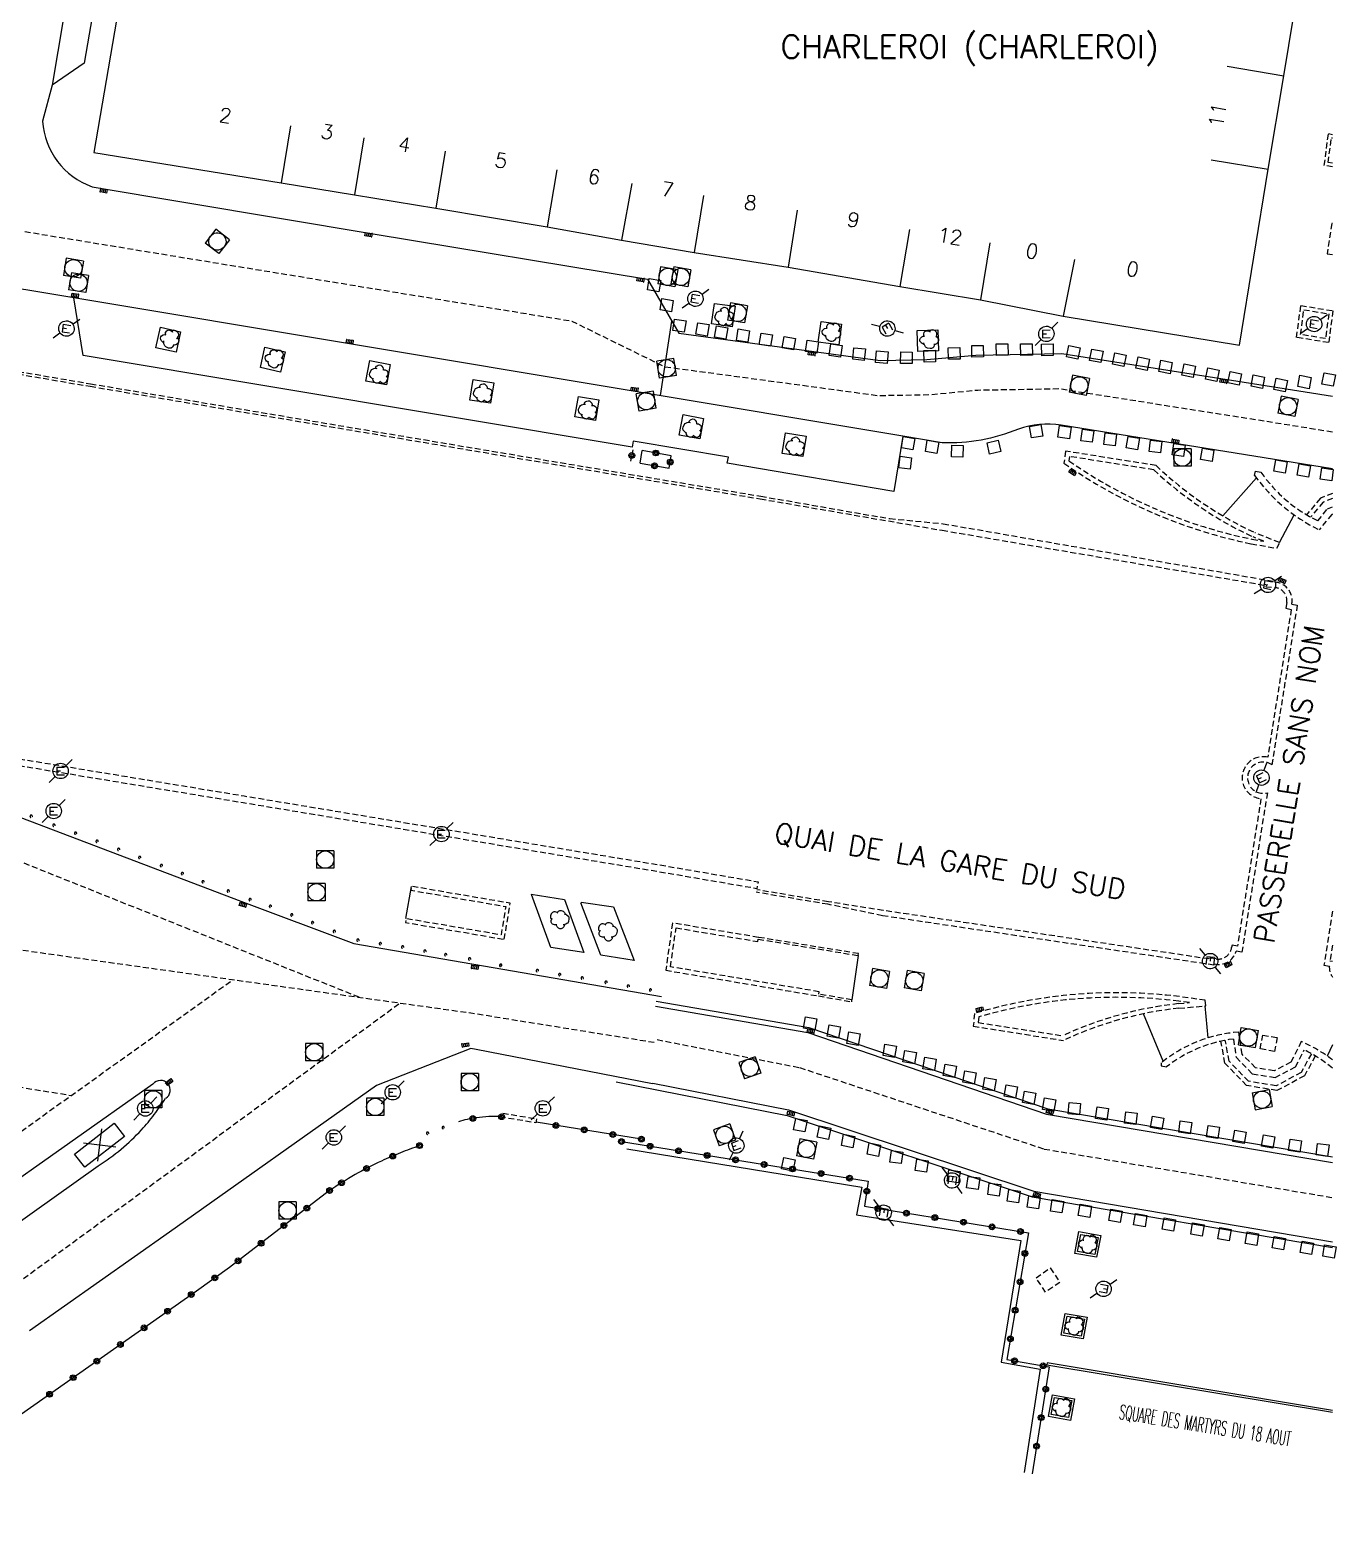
# Model space of a CAD drawing. Header units: millimetres. Extents: x 154000 to 155001, y 121000 to 122000.
# Drawn here: x 154887.2 to 155000.3, y 121608.9 to 121738.8 of the extents above; entities that cross this region are included whole.
import ezdxf
from ezdxf.enums import TextEntityAlignment as Align

# ---------------------------------------------------------------- set-up
doc = ezdxf.new("R2010")
doc.units = ezdxf.units.MM
doc.linetypes.add('DASHED', pattern=[0.75, 0.5, -0.25])
doc.layers.get('0').update_dxf_attribs({"linetype": 'CONTINUOUS'})
for name, color, linetype in [('W0001', 6, 'DASHED'), ('W0008', 7, 'CONTINUOUS'), ('W0017', 7, 'CONTINUOUS'), ('W0100', 7, 'CONTINUOUS'), ('W0112', 1, 'DASHED'), ('W0300', 7, 'CONTINUOUS'), ('W0322', 7, 'CONTINUOUS'), ('W0334', 7, 'CONTINUOUS'), ('W0400', 7, 'CONTINUOUS'), ('W0420', 7, 'CONTINUOUS'), ('W0471', 7, 'CONTINUOUS'), ('W0980', 7, 'CONTINUOUS'), ('W0984', 7, 'CONTINUOUS'), ('W0989', 7, 'CONTINUOUS'), ('W0991', 7, 'CONTINUOUS'), ('W1102', 7, 'CONTINUOUS')]:
    doc.layers.add(name, color=color, linetype=linetype)
doc.styles.get("Standard").update_dxf_attribs({"font": 'romans.shx', "width": 0.85})

# ---------------------------------------------------------------- blocks, each defined once
blk = doc.blocks.new('T400')
for p, q in [((-0.15, 0.3), (0.15, 0.3)), ((-0.15, -0.25), (-0.15, 0.3)), ((-0.15, 0.15), (0.15, 0.15)), ((-0.15, 0), (0.15, 0)), ((0.15, 0.3), (0.15, -0.25)), ((-0.15, -0.15), (0.15, -0.15)), ((-0.15, -0.25), (-0.15, -0.3)), ((-0.15, -0.3), (0.15, -0.3)), ((0.15, -0.3), (0.15, -0.25))]:
    blk.add_line(p, q)
blk = doc.blocks.new('T420')
for p, q in [((0.75, 0.75), (-0.75, 0.75)), ((-0.75, 0.75), (-0.75, -0.75)), ((0.75, 0.75), (0.75, -0.75)), ((0.75, -0.75), (-0.75, -0.75))]:
    blk.add_line(p, q)
blk.add_ellipse((0, 0), major_axis=(-0.53, 0.53), ratio=1, start_param=3.926991, end_param=10.210176)
blk = doc.blocks.new('T471')
for p, q in [((-0.333334, 0.333334), (-0.333334, -0.333334)), ((-0.333334, 0.333334), (0.333334, 0.333334)), ((-0.333334, 0), (0, 0)), ((0.500001, 0.500001), (1.000002, 1.000002)), ((-0.500001, -0.500001), (-1.000002, -1.000002)), ((-0.333334, -0.333334), (0.333334, -0.333334))]:
    blk.add_line(p, q)
blk.add_ellipse((0, 0), major_axis=(0.471405, 0.471405), ratio=1, start_param=5.4977871438, end_param=11.780972451)
blk = doc.blocks.new('t112o')
at = {"color": 0, "linetype": 'Continuous'}
for p, q in [((-0.5, 0.5), (0.5, 0.5)), ((-0.5, -0.5), (-0.5, 0.5)), ((0.5, 0.5), (0.5, -0.5)), ((0.5, -0.5), (-0.5, -0.5))]:
    blk.add_line(p, q, dxfattribs=at)
blk = doc.blocks.new('t322o')
at = {"color": 0, "linetype": 'Continuous'}
for radius in [0.25, 0.15]:
    blk.add_circle((0, 0), radius, dxfattribs=at)
blk = doc.blocks.new('T300')
for p, q in [((-0.8, 0.51), (-0.86, 0.34)), ((-0.86, 0.34), (-0.86, 0.17)), ((-0.86, 0.17), (-0.74, 0.06)), ((-0.69, 0.63), (-0.8, 0.51)), ((-0.8, -0.06), (-0.74, 0.06)), ((-0.74, 0.06), (-0.69, 0.11)), ((-0.57, 0.69), (-0.69, 0.63)), ((-0.46, 0.69), (-0.57, 0.69)), ((-0.29, 0.63), (-0.46, 0.69)), ((-0.29, 0.63), (-0.17, 0.74)), ((-0.23, 0.57), (-0.29, 0.63)), ((-0.17, 0.74), (-0.06, 0.8)), ((-0.06, 0.8), (0.06, 0.8)), ((0.06, 0.8), (0.23, 0.74)), ((0.23, 0.74), (0.34, 0.63)), ((0.34, 0.63), (0.4, 0.51)), ((0.46, 0.46), (0.34, 0.46)), ((0.4, 0.51), (0.4, 0.46)), ((0.57, 0.4), (0.46, 0.46)), ((0.57, 0.4), (0.69, 0.29)), ((0.69, 0.29), (0.74, 0.17)), ((0.74, 0.06), (0.69, -0.17)), ((0.74, 0.17), (0.74, 0.06)), ((-0.8, -0.17), (-0.8, -0.06)), ((-0.8, -0.23), (-0.8, -0.17)), ((-0.74, -0.34), (-0.8, -0.23)), ((-0.69, -0.4), (-0.74, -0.34)), ((-0.51, -0.46), (-0.69, -0.4)), ((-0.4, -0.46), (-0.51, -0.46)), ((-0.4, -0.46), (-0.34, -0.46)), ((-0.34, -0.46), (-0.34, -0.4)), ((-0.34, -0.51), (-0.34, -0.46)), ((-0.29, -0.63), (-0.34, -0.51)), ((-0.17, -0.74), (-0.29, -0.63)), ((-0.06, -0.8), (-0.17, -0.74)), ((0.06, -0.8), (-0.06, -0.8)), ((0.17, -0.74), (0.06, -0.8)), ((0.23, -0.69), (0.17, -0.74)), ((0.29, -0.46), (0.23, -0.46)), ((0.29, -0.63), (0.23, -0.69)), ((0.46, -0.4), (0.29, -0.46)), ((0.34, -0.51), (0.29, -0.63)), ((0.34, -0.51), (0.34, -0.46)), ((0.57, -0.34), (0.46, -0.4)), ((0.63, -0.29), (0.57, -0.34)), ((0.69, -0.17), (0.63, -0.29))]:
    blk.add_line(p, q)
blk = doc.blocks.new('t991o')
at = {"color": 0, "linetype": 'Continuous'}
for p, q in [((-1, 1), (1, -1)), ((-1, -1), (1, 1))]:
    blk.add_line(p, q, dxfattribs=at)

msp = doc.modelspace()

# ---------------------------------------------------------------- linework, layer by layer
at = {"layer": 'W0001', "flags": 128}
msp.add_lwpolyline([(155000, 121704.03), (154991.33, 121705.41), (154976.35, 121707.76), (154969.29, 121707.64), (154965.06, 121707.24), (154960.64, 121707.17), (154942.19, 121709.66), (154934.18, 121713.6), (154867.21, 121724.56), (154787.56, 121740.16, 0.116309), (154778.83, 121739.76)], format="xyb", dxfattribs=at)
for points in [[(154915.73, 121655.11), (154878.04, 121670.18), (154852.11, 121676.78), (154771.25, 121693.26)], [(154769.04, 121679.09), (154780.86, 121676.65), (154817.74, 121670.53), (154877.08, 121660.52), (154925.4, 121653.76), (154941.5, 121651.18)], [(154777.47, 121677.35), (154806, 121637.51), (154812.93, 121631.07), (154821.14, 121624.63), (154831.61, 121620.29), (154845.46, 121617.55), (154860.77, 121618.03), (154874.3, 121622.7), (154886.86, 121630.91), (154919.26, 121654.62)], [(154793.36, 121674.57), (154816.79, 121641.86), (154828.55, 121633.97), (154840.15, 121629.78), (154849.65, 121628.33), (154864.47, 121630.43), (154876.71, 121636.54), (154904.81, 121656.64)], [(154803.23, 121660.8), (154890.8, 121646.62)]]:
    msp.add_lwpolyline(points, dxfattribs=at)
at = {"layer": 'W0001'}
msp.add_lwpolyline([(154941.52, 121651.45), (154953.86, 121649.03), (154975.04, 121641.98), (155000, 121637.78)], dxfattribs=at)
at = {"layer": 'W0008'}
for points in [[(154996.92, 121760.45), (154953.8, 121767.57), (154907.32, 121775.31), (154899.93, 121776.59, 0.419021), (154895.88, 121773.95), (154894.59, 121766.49), (154896.67, 121763.57), (154891.91, 121735.95), (154889.14, 121734.06), (154888.32, 121730.93, 0.301651), (154892.6, 121725.27), (154916.95, 121721.2), (154940.7, 121717.26), (154943.41, 121712.59), (154960.83, 121710.24), (154964.89, 121710.31), (154969.12, 121710.7), (154976.56, 121710.84), (154991.81, 121708.44), (155000, 121707.14)], [(155000, 121700.86), (154976.5, 121704.64, 0.111983), (154972.8, 121704.29, -0.111019), (154966.21, 121703.11), (154966.21, 121703.11), (154962.81, 121703.69), (154962.02, 121698.89), (154953.18, 121700.38), (154947.6, 121701.33), (154947.7, 121701.85), (154939.45, 121703.24), (154939.35, 121702.72), (154891.82, 121710.67), (154891.03, 121715.64), (154882.49, 121717.05)]]:
    msp.add_lwpolyline(points, format="xyb", dxfattribs=at)
at = {"layer": 'W0008', "flags": 128}
for points in [[(154771.43, 121695.13), (154780.22, 121693.38), (154810.26, 121687.29), (154823.79, 121684.59, 0.001259), (154831.6, 121683.01, 0.001259), (154839.42, 121681.46, 0.00195), (154851.54, 121679.14, 0.00195), (154863.69, 121676.92), (154863.63, 121676.73), (154873.24, 121674.6), (154880.76, 121672.82), (154905.49, 121663.42), (154915.26, 121659.78), (154941.9, 121655.19)], [(154941.13, 121647.62), (154925.87, 121650.58), (154925.38, 121650.68), (154917.23, 121647.47), (154899.29, 121634.77), (154887.18, 121626.23, -0.032354)], [(154898.98, 121646.37, 0.216031), (154899.36, 121646.95, 0.216031), (154899.17, 121647.62, 0.225282), (154898.51, 121647.92, 0.225282), (154897.86, 121647.59), (154883.46, 121637.43, -0.042957)], [(154883.56, 121633.74), (154893.13, 121640.53, 0.033487), (154895.11, 121641.96, 0.033487), (154896.88, 121643.64, 0.023446), (154897.98, 121644.96, 0.023446), (154898.95, 121646.37)]]:
    msp.add_lwpolyline(points, format="xyb", dxfattribs=at)
at = {"layer": 'W0008'}
for points in [[(154941.37, 121654.33), (154954.56, 121652.05), (154975.24, 121644.99), (155000, 121640.81)], [(154941.14, 121647.69), (154952.9, 121645.38), (154974.13, 121638.32), (155000, 121633.96)]]:
    msp.add_lwpolyline(points, dxfattribs=at)
at = {"layer": 'W0017', "flags": 128}
for points in [[(154919.76, 121661.92), (154920.27, 121664.71)], [(154930.63, 121664.03), (154933.49, 121663.58), (154935.19, 121658.98), (154932.33, 121659.43), (154930.65, 121664.01)], [(154934.95, 121663.34), (154937.75, 121662.93), (154939.55, 121658.3), (154936.64, 121658.76), (154934.91, 121663.3)]]:
    msp.add_lwpolyline(points, dxfattribs=at)
at = {"layer": 'W0100'}
for points in [[(154898.12, 121759.6), (154892.74, 121728.22), (154908.98, 121725.6), (154915.33, 121724.57), (154922.35, 121723.41), (154932, 121721.79), (154938.45, 121720.63), (154944.73, 121719.58), (154952.87, 121718.3), (154962.53, 121716.63), (154969.51, 121715.48), (154976.69, 121714.06), (154991.96, 121711.55)], [(154991.95, 121711.54), (154994.43, 121726.79), (154995.8, 121734.87), (154997.13, 121742.93)]]:
    msp.add_lwpolyline(points, dxfattribs=at)
at = {"layer": 'W0100', "flags": 128}
msp.add_lwpolyline([(154891.97, 121640.4), (154891.08, 121641.54), (154894.51, 121644.21), (154895.4, 121643.06)], close=True, dxfattribs=at)
at = {"layer": 'W0112', "flags": 128}
for points in [[(154780.92, 121695.75), (154787.44, 121694.43), (154788.51, 121694.21), (154792.28, 121693.61), (154793.36, 121693.41), (154796.13, 121692.87), (154827.32, 121686.51), (154848.56, 121682.33), (154858.82, 121680.44), (154878.41, 121677.06), (154889.69, 121675.19), (154905.77, 121672.54), (154941.62, 121666.59), (154950.26, 121665.11), (154950.15, 121664.51), (154941.52, 121665.99), (154905.67, 121671.94), (154889.59, 121674.59), (154878.31, 121676.47), (154858.72, 121679.85), (154848.45, 121681.74), (154827.2, 121685.92), (154796.01, 121692.28), (154793.25, 121692.82), (154792.18, 121693.01), (154788.4, 121693.61), (154787.32, 121693.84), (154780.8, 121695.16), (154772.94, 121696.76), (154772.26, 121696.94, -0.092821), (154770.52, 121697.75, -0.090678), (154769.15, 121699.17, -0.099001), (154768.35, 121701.13, -0.099808), (154768.36, 121703.24), (154773.31, 121726.94, -0.086339), (154774.06, 121728.94, -0.140729), (154775.08, 121729.9, -0.067982), (154777.47, 121730.73, -0.07744), (154779.42, 121730.82, -0.07744)], [(154928.06, 121657.82, 1.080709), (154927.88, 121657.9, 0.977486), (154928.07, 121657.83)]]:
    msp.add_lwpolyline(points, format="xyb", dxfattribs=at)
at = {"layer": 'W0112'}
for points in [[(154779.62, 121729.84), (154869.12, 121712.02), (154883.2, 121709.57), (154892.43, 121707.99), (154950.46, 121698.25), (154966.21, 121695.53), (154994.26, 121690.76), (154994.22, 121690.64), (154995.02, 121690.57, -0.428605), (154996.04, 121689.28), (154995.97, 121688.78), (154996.43, 121688.68), (154994.39, 121675.89, 1.057441), (154993.81, 121672.3), (154991.77, 121659.55), (154991.31, 121659.63), (154991.27, 121659.41, -0.415204), (154989.92, 121658.43), (154989.31, 121658.53), (154989.3, 121658.43), (154961.09, 121662.63), (154956.35, 121663.38), (154950.15, 121664.42)], [(154779.66, 121730.06), (154869.16, 121712.25), (154883.23, 121709.79), (154892.46, 121708.21), (154950.5, 121698.48), (154961.66, 121696.54), (154966.3, 121696.1), (154994.84, 121691.13), (154994.82, 121691.04, -0.488643), (154996.48, 121689.14), (154996.95, 121689.04), (154994.75, 121675.24, 1.5574), (154994.36, 121672.81), (154992.15, 121659.01), (154991.67, 121659.09, -0.391927), (154989.73, 121658), (154989.72, 121657.9), (154961.03, 121662.17), (154956.31, 121663.16), (154950.1, 121664.2)], [(154993.28, 121695.32, -0.080188), (154984.72, 121701.14), (154976.88, 121702.38), (154976.75, 121701.34, 0.102396), (154992.96, 121694.36), (154995.18, 121693.98), (154995.42, 121694.47), (154993.28, 121695.32)], [(154998.84, 121695.58, -0.126272), (154993.26, 121700.28), (154993.34, 121700.64), (154993.81, 121700.55, 0.126272), (154998.72, 121696.35), (154999.57, 121697.39), (155000, 121697.57)], [(155000, 121662.57), (154999.26, 121657.89), (154999.73, 121657.81, 0.170299), (155000, 121656.86)], [(155000, 121649.7, 0.058797), (154997.3, 121651.28), (154996.4, 121649.5), (154994.95, 121648.74), (154993.33, 121649.01), (154992.18, 121650.18), (154991.9, 121652.1, 0.15217), (154985.18, 121649.45), (154985.18, 121649.19), (154985.63, 121649.09, -0.137988), (154991.43, 121651.5), (154991.66, 121649.92), (154993.06, 121648.49), (154995.04, 121648.16), (154996.81, 121649.09), (154997.55, 121650.55, -0.056866), (155000, 121648.99)]]:
    msp.add_lwpolyline(points, format="xyb", dxfattribs=at)
for points in [[(155000, 121726.98), (154999.29, 121727.1), (154999.65, 121729.86), (155000, 121729.8)], [(155000, 121727.3), (154999.63, 121727.36), (154999.91, 121729.5), (155000, 121729.49)], [(155000, 121722.07), (154999.94, 121722.08), (154999.53, 121719.46)], [(154999.53, 121719.46), (155000, 121719.39)], [(155000, 121698.72), (154998.95, 121698.3), (154997.76, 121696.87)], [(155000, 121698.29), (154999.19, 121697.96), (154998.11, 121696.67)], [(155000, 121696.93), (154999.93, 121696.91), (154998.84, 121695.58)], [(155000, 121659.62), (154999.78, 121658.27), (155000, 121658.24)], [(154998.51, 121650.03), (154997.57, 121648.31), (154995.19, 121647.04), (154992.55, 121647.48), (154990.69, 121649.4), (154990.34, 121651.32)], [(154998.17, 121650.23), (154997.29, 121648.6), (154995.12, 121647.44), (154992.74, 121647.84), (154991.05, 121649.58), (154990.72, 121651.39)]]:
    msp.add_lwpolyline(points, dxfattribs=at)
for points in [[(154999.67, 121711.77), (154996.89, 121712.22), (154997.26, 121714.98), (155000.03, 121714.53)], [(154999.4, 121712.12), (154997.24, 121712.47), (154997.52, 121714.62), (154999.68, 121714.27)], [(154955.52, 121655.39), (154955.55, 121655.59), (154942.68, 121657.75), (154943.16, 121661.12), (154950.23, 121659.94), (154950.27, 121660.15), (154958.93, 121658.73), (154958.96, 121658.89), (154950.29, 121660.3), (154942.85, 121661.54), (154942.27, 121657.45), (154955.49, 121655.23), (154958.37, 121654.73), (154958.39, 121654.88)], [(154993.96, 121651.84), (154995.2, 121651.63), (154994.99, 121650.43), (154993.75, 121650.64)], [(154975.16, 121629.59), (154974.33, 121630.83), (154975.56, 121631.69), (154976.39, 121630.44)]]:
    msp.add_lwpolyline(points, close=True, dxfattribs=at)
for points in [[(154993.12, 121694.96, -0.079324), (154984.53, 121700.76), (154977.23, 121701.92), (154977.18, 121701.53, 0.100947), (154993.03, 121694.76), (154994.06, 121694.58)], [(154976.71, 121651.38, -0.082352), (154986.71, 121654.17), (154989.02, 121654.37), (154988.99, 121654.86), (154986.74, 121655.17, 0.104076), (154969.01, 121653.71), (154968.9, 121652.6)], [(154976.65, 121651.79, -0.081436), (154986.67, 121654.56), (154987.61, 121654.65), (154986.69, 121654.77, 0.102494), (154969.38, 121653.41), (154969.33, 121652.93)]]:
    msp.add_lwpolyline(points, format="xyb", close=True, dxfattribs=at)
at = {"layer": 'W0112', "flags": 128}
for points in [[(154887.42, 121670.73, 1.023033), (154887.23, 121670.81, 0.977486)], [(154889.39, 121669.96, 1.023033), (154889.2, 121670.03, 0.977486)], [(154891.26, 121669.27, 1.023033), (154891.07, 121669.35, 0.977486)], [(154893.13, 121668.56, 1.023033), (154892.94, 121668.64, 0.977486)], [(154895, 121667.86, 1.023033), (154894.81, 121667.94, 0.977486)], [(154896.82, 121667.17, 1.023033), (154896.63, 121667.24, 0.977486)], [(154898.7, 121666.46, 1.023033), (154898.51, 121666.54, 0.977486)], [(154900.51, 121665.77, 1.023033), (154900.33, 121665.85, 0.977486)], [(154902.3, 121665.07, 1.023033), (154902.12, 121665.14, 0.977486)], [(154904.48, 121664.26, 1.023033), (154904.3, 121664.34, 0.977486)], [(154906.38, 121663.52, 1.023033), (154906.19, 121663.59, 0.977486)], [(154908.14, 121662.94, 1.023033), (154907.95, 121663.01, 0.977486)], [(154909.98, 121662.2, 1.023033), (154909.8, 121662.28, 0.977486)], [(154911.78, 121661.53, 1.023033), (154911.6, 121661.6, 0.977486)], [(154913.66, 121660.77, 1.023033), (154913.48, 121660.85, 0.977486)], [(154915.71, 121660.01, 1.023033), (154915.52, 121660.09, 0.977486)], [(154917.65, 121659.71, 1.023033), (154917.47, 121659.78, 0.977486)], [(154919.58, 121659.42, 1.023033), (154919.39, 121659.49, 0.977486)], [(154921.51, 121659.06, 1.023033), (154921.32, 121659.14, 0.977486)], [(154923.32, 121658.75, 1.023033), (154923.13, 121658.82, 0.977486)], [(154925.38, 121658.39, 1.023033), (154925.19, 121658.46, 0.977486)], [(154928.08, 121657.85, 1.023033), (154927.9, 121657.92, 0.977486)], [(154931.25, 121657.37, 1.023033), (154931.06, 121657.45, 0.977486)], [(154933.18, 121657.04, 1.023033), (154933, 121657.11, 0.977486)], [(154935.13, 121656.73, 1.023033), (154934.94, 121656.81, 0.977486)], [(154937.2, 121656.36, 1.023033), (154937.01, 121656.44, 0.977486)], [(154939.12, 121656.03, 1.023033), (154938.93, 121656.11, 0.977486)], [(154941.04, 121655.7, 1.023033), (154940.86, 121655.77, 0.977486)], [(154921.74, 121643.3, 1.023033), (154921.56, 121643.38, 0.977486)], [(154923.09, 121643.79, 1.023033), (154922.91, 121643.86, 0.977486)]]:
    msp.add_lwpolyline(points, format="xyb", close=True, dxfattribs=at)
for points in [[(154928.29, 121660.13), (154928.8, 121663.25), (154920.27, 121664.71), (154920.21, 121664.38), (154928.42, 121662.97), (154928.01, 121660.51), (154919.78, 121661.92), (154919.73, 121661.59)], [(154931.07, 121644.6), (154931.02, 121644.25), (154928.06, 121644.73), (154928.11, 121645.08)]]:
    msp.add_lwpolyline(points, close=True, dxfattribs=at)
at = {"layer": 'W0322'}
for points in [[(154939.43, 121702.49), (154939.23, 121701.52)], [(154940.05, 121701.33), (154942.57, 121700.9), (154942.75, 121701.98), (154940.22, 121702.44)], [(154938.44, 121642.62), (154959.8, 121639.2), (154959.49, 121637.02), (154973.67, 121634.73), (154971.8, 121623.77), (154975.48, 121623.13), (154974, 121613.87)]]:
    msp.add_lwpolyline(points, dxfattribs=at)
at = {"layer": 'W0322', "flags": 128}
for points in [[(154928.06, 121644.77, 0.024828), (154926.96, 121644.78, 0.024766), (154925.86, 121644.68, 0.017751), (154925.08, 121644.54, 0.017751), (154924.32, 121644.34)], [(154920.96, 121642.27, 0.013499), (154919.3, 121641.65, 0.013499), (154917.66, 121640.94, 0.019613), (154915.37, 121639.76, 0.019613), (154913.17, 121638.39), (154904.51, 121631.73), (154901.63, 121629.68), (154872.1, 121608.92)]]:
    msp.add_lwpolyline(points, format="xyb", dxfattribs=at)
msp.add_lwpolyline([(154940.16, 121642.84), (154931.06, 121644.29)], dxfattribs=at)
at = {"layer": 'W0334', "flags": 128}
for points in [[(154894.59, 121766.49), (154889.14, 121734.06)], [(154958.93, 121658.73), (154958.39, 121654.88)], [(154941.45, 121654.79), (154954.67, 121652.51), (154975.36, 121645.45), (155000, 121641.29)], [(154937.97, 121647.8), (154952.77, 121644.89), (154974.01, 121637.83), (155000, 121633.45)]]:
    msp.add_lwpolyline(points, dxfattribs=at)
at = {"layer": 'W0334'}
for points in [[(154962.81, 121703.69), (154891.03, 121715.64)], [(154941.81, 121707.19), (154942.81, 121713.62)], [(154940.05, 121701.33), (154940.22, 121702.44)], [(154990.5, 121696.79), (154993.41, 121700.07)], [(154995.42, 121694.47), (154996.68, 121696.86)], [(154988.94, 121654.37), (154989.22, 121651.6)], [(154985.34, 121649.57), (154983.64, 121653.69)], [(155000, 121650.99), (154999.53, 121650.03)], [(154938.9, 121641.99), (154959.25, 121638.69), (154958.8, 121636.29), (154973.02, 121634.06), (154971.3, 121623.53), (154974.68, 121622.93), (154973.31, 121613.98)], [(155000, 121619.36), (154975.29, 121623.47), (154975.27, 121623.3)], [(154975.27, 121623.3), (155000, 121619.19)]]:
    msp.add_lwpolyline(points, dxfattribs=at)
for points in [[(154946.48, 121715.17), (154948.28, 121714.93), (154948.03, 121713.15), (154946.24, 121713.39)], [(154955.48, 121711.81), (154955.72, 121713.61), (154957.5, 121713.36), (154957.26, 121711.57)], [(154898.12, 121711.33), (154898.51, 121713.1), (154900.26, 121712.71), (154899.87, 121710.94)], [(154964.1, 121711.01), (154964.04, 121712.82), (154965.83, 121712.88), (154965.89, 121711.06)], [(154907.17, 121709.61), (154907.56, 121711.38), (154909.31, 121710.99), (154908.92, 121709.22)], [(154916.64, 121710.22), (154918.42, 121709.89), (154918.09, 121708.13), (154916.31, 121708.45)], [(154925.6, 121708.57), (154927.39, 121708.3), (154927.11, 121706.53), (154925.32, 121706.8)], [(154934.71, 121707.11), (154936.49, 121706.81), (154936.18, 121705.04), (154934.39, 121705.35)], [(154943.77, 121705.54), (154945.55, 121705.21), (154945.22, 121703.45), (154943.44, 121703.77)], [(154952.64, 121703.96), (154954.43, 121703.68), (154954.15, 121701.91), (154952.36, 121702.19)], [(154979.58, 121632.62), (154977.68, 121632.95), (154978.04, 121634.83), (154979.94, 121634.5)], [(154979.42, 121632.86), (154977.92, 121633.12), (154978.2, 121634.59), (154979.7, 121634.33)], [(154978.41, 121625.54), (154976.5, 121625.87), (154976.86, 121627.75), (154978.76, 121627.42)], [(154978.24, 121625.78), (154976.75, 121626.04), (154977.03, 121627.51), (154978.52, 121627.25)], [(154977.31, 121618.49), (154975.41, 121618.82), (154975.76, 121620.7), (154977.67, 121620.37)], [(154977.15, 121618.73), (154975.65, 121618.99), (154975.93, 121620.46), (154977.42, 121620.2)]]:
    msp.add_lwpolyline(points, close=True, dxfattribs=at)
at = {"layer": 'W1102'}
for p, q in [((154990.87, 121735.71), (154995.8, 121734.87)), ((154909.78, 121730.53), (154908.98, 121725.6)), ((154916.13, 121729.5), (154915.33, 121724.57)), ((154923.16, 121728.35), (154922.35, 121723.41)), ((154932.83, 121726.72), (154932, 121721.79)), ((154989.49, 121727.59), (154994.43, 121726.79)), ((154939.34, 121725.55), (154938.45, 121720.63)), ((154945.55, 121724.51), (154944.73, 121719.58)), ((154953.65, 121723.24), (154952.87, 121718.3)), ((154963.38, 121721.56), (154962.53, 121716.63)), ((154970.33, 121720.42), (154969.51, 121715.48)), ((154977.67, 121718.96), (154976.69, 121714.06))]:
    msp.add_line(p, q, dxfattribs=at)

# ---------------------------------------------------------------- block references
at = {"layer": 'W0112'}
for p, rotation in [((154941.26, 121716.75), 350.5945761252111), ((154942.35, 121715.02), 350.5945761252111), ((154943.45, 121713.24), 350.5945761252111), ((154945.45, 121712.92), 350.5945761252111), ((154947.07, 121712.65), 350.5945761252111), ((154948.96, 121712.38), 350.5945761252111), ((154950.93, 121712.03), 350.5945761252111), ((154952.93, 121711.73), 350.5945761252111), ((154954.94, 121711.43), 261.8466432948471), ((154956.98, 121711.09), 351.4413990662371), ((154959.01, 121710.78), 353.9258169970154), ((154960.98, 121710.51), 355.3237192754501), ((154963.11, 121710.46), 359.3163971004864), ((154965.13, 121710.6), 1.03177309423697), ((154967.24, 121710.84), 1.03177309423697), ((154969.27, 121711.02), 1.03177309423697), ((154971.4, 121711.17), 1.03177309423697), ((154973.51, 121711.17), 1.03177309423697), ((154975.32, 121711.15), 1.03177309423697), ((154977.57, 121710.93), 348.744131723926), ((154979.55, 121710.63), 348.744131723926), ((154981.55, 121710.3), 348.744131723926), ((154983.56, 121709.96), 348.744131723926), ((154985.54, 121709.66), 348.744131723926), ((154987.54, 121709.34), 348.744131723926), ((154989.59, 121709.01), 348.744131723926), ((154991.53, 121708.69), 348.744131723926), ((154993.54, 121708.39), 348.744131723926), ((154995.51, 121708.11), 348.744131723926), ((154997.58, 121708.37), 348.744131723926), ((154999.67, 121708.58), 348.744131723926), ((154974.34, 121704.1), 189.222393501505), ((154976.8, 121704.02), 171.7450406936956), ((154963.25, 121703.07), 170.3018025843562), ((154965.33, 121702.75), 170.4805123612707), ((154970.69, 121702.73), 193.0980423167403), ((154978.77, 121703.71), 172.2402554244012), ((154980.75, 121703.4), 173.1081165444596), ((154982.71, 121703.08), 170.7045145130129), ((154984.68, 121702.78), 172.8775549198759), ((154963, 121701.38), 262.4205545107933), ((154967.52, 121702.37), 358.2560893488289), ((154986.68, 121702.47), 171.6670519533853), ((154989.16, 121702.07), 170.2910857650431), ((154995.51, 121701.06), 350.0318804488537), ((154997.53, 121700.7), 80.21261695885744), ((154999.51, 121700.37), 82.2977031214599), ((154954.78, 121652.85), 350.196838640032), ((154956.83, 121652.14), 350.196838640032), ((154958.53, 121651.53), 350.196838640032), ((154961.66, 121650.48), 350.196838640032), ((154963.39, 121649.92), 350.196838640032), ((154965.12, 121649.34), 350.196838640032), ((154966.86, 121648.75), 350.196838640032), ((154968.57, 121648.16), 350.196838640032), ((154970.31, 121647.58), 350.196838640032), ((154972.14, 121646.95), 350.196838640032), ((154973.73, 121646.42), 350.196838640032), ((154975.48, 121645.82), 350.196838640032), ((154977.65, 121645.47), 175.5512212550409), ((154980.04, 121645.05), 171.6287928021825), ((154982.54, 121644.65), 173.7279780749943), ((154984.81, 121644.24), 170.2090213001903), ((154953.93, 121644.04), 348.8872849115921), ((154955.98, 121643.39), 348.8872849115921), ((154987.25, 121643.86), 171.9517186528034), ((154989.66, 121643.46), 171.4381106402978), ((154991.95, 121643.03), 170.0090828616558), ((154958.07, 121642.67), 348.8872849115921), ((154960.29, 121641.93), 348.8872849115921), ((154994.44, 121642.64), 170.2624940494088), ((154996.75, 121642.27), 172.212090805472), ((154999.14, 121641.9), 172.5824943577309), ((154952.89, 121640.66), 348.8872849115921), ((154962.24, 121641.28), 262.00773806826), ((154964.43, 121640.54), 262.00773806826), ((154967.2, 121639.62), 262.00773806826), ((154968.89, 121639.05), 262.00773806826), ((154970.71, 121638.47), 262.00773806826), ((154972.39, 121637.9), 262.00773806826), ((154974.12, 121637.36), 262.00773806826), ((154976.15, 121637.02), 170.161372252092), ((154978.57, 121636.64), 170.161372252092), ((154981.22, 121636.2), 170.161372252092), ((154983.36, 121635.83), 170.161372252092), ((154985.84, 121635.44), 170.161372252092), ((154988.3, 121635.01), 170.161372252092), ((154990.64, 121634.61), 170.161372252092), ((154993.03, 121634.22), 170.161372252092), ((154995.35, 121633.83), 170.161372252092), ((154997.78, 121633.43), 170.161372252092), ((154999.73, 121633.1), 170.161372252092)]:
    msp.add_blockref('t112o', p, dxfattribs=dict(at, rotation=rotation))
at = {"layer": 'W0300'}
for p, rotation in [((154947.29, 121714.04), 172.5348568930352), ((154956.61, 121712.62), 262.3799128872987), ((154899.31, 121712.04), 257.578871660504), ((154965.08, 121712), 271.9196669137205), ((154908.37, 121710.33), 257.578871660504), ((154917.39, 121709.05), 169.6395548173403), ((154926.39, 121707.42), 171.3852750870656), ((154935.47, 121705.95), 170.2629935956338), ((154944.52, 121704.37), 169.7606710856195), ((154953.43, 121702.81), 171.1750078702799), ((154978.81, 121633.69), 260.959246260909), ((154977.63, 121626.61), 260.959246260909), ((154976.54, 121619.56), 260.959246260909)]:
    msp.add_blockref('T300', p, dxfattribs=dict(at, rotation=rotation))
for p in [(154933.15, 121661.83), (154937.31, 121660.78)]:
    msp.add_blockref('T300', p, dxfattribs=at)
at = {"layer": 'W0322'}
for p, rotation in [((154939.33, 121702.01), 257.981180013212), ((154941.42, 121702.22), 169.660289970113), ((154941.31, 121701.11), 350.49134936156), ((154942.66, 121701.44), 350.49134936156), ((154925.57, 121644.63), 189.6734423328218), ((154928.06, 121644.77), 176.7994759199948), ((154932.76, 121644.02), 170.9315576414283), ((154935.22, 121643.63), 170.9315576414283), ((154937.69, 121643.24), 170.9315576414283), ((154920.96, 121642.27), 198.8531262923263), ((154938.44, 121642.62), 350.911281839446), ((154940.16, 121642.84), 170.9315576414283), ((154940.91, 121642.22), 350.911281839446), ((154943.38, 121641.83), 350.911281839446), ((154918.63, 121641.37), 203.1998966838648), ((154945.85, 121641.43), 350.911281839446), ((154948.32, 121641.04), 350.911281839446), ((154950.78, 121640.64), 350.911281839446), ((154916.37, 121640.3), 207.5466670754667), ((154953.25, 121640.25), 350.911281839446), ((154955.72, 121639.85), 350.911281839446), ((154958.19, 121639.46), 350.911281839446), ((154913.17, 121638.39), 217.563420199097), ((154914.2, 121639.06), 211.8934374662634), ((154959.68, 121638.34), 262.00773806826), ((154911.19, 121636.87), 217.563420199097), ((154960.64, 121636.83), 350.849573990413), ((154909.21, 121635.35), 217.563420199097), ((154963.11, 121636.43), 350.849573990413), ((154965.58, 121636.04), 350.849573990413), ((154968.05, 121635.64), 350.849573990413), ((154970.52, 121635.24), 350.849573990413), ((154972.98, 121634.84), 350.849573990413), ((154907.23, 121633.82), 217.563420199097), ((154973.37, 121632.95), 260.350466956605), ((154905.24, 121632.3), 217.563420199097), ((154903.23, 121630.82), 215.416104799391), ((154972.95, 121630.49), 260.350466956605), ((154901.19, 121629.38), 215.1138917629121), ((154899.14, 121627.94), 215.1138917629121), ((154972.53, 121628.02), 260.350466956605), ((154897.1, 121626.5), 215.1138917629121), ((154895.05, 121625.06), 215.1138917629121), ((154972.11, 121625.56), 260.350466956605), ((154893.01, 121623.62), 215.1138917629121), ((154972.48, 121623.65), 350.131032233767), ((154974.94, 121623.22), 350.131032233767), ((154890.96, 121622.19), 215.1138917629121), ((154975.17, 121621.2), 260.959246260909), ((154888.92, 121620.75), 215.1138917629121), ((154974.78, 121618.73), 260.959246260909), ((154974.38, 121616.26), 260.959246260909)]:
    msp.add_blockref('t322o', p, dxfattribs=dict(at, rotation=rotation))
at = {"layer": 'W0400'}
for p, rotation in [((154893.59, 121724.92), 260.3373615558869), ((154916.55, 121721.12), 80.51558808565198), ((154940.1, 121717.21), 80.59457612521098), ((154891.14, 121715.87), 80.63429790189304), ((154914.9, 121711.86), 262.7712495277619), ((154954.92, 121710.82), 83.95653429840102), ((154990.57, 121708.44), 81.06885447468197), ((154939.58, 121707.73), 79.74391525395161), ((154986.39, 121703.24), 260.9077268667085), ((154977.48, 121700.54), 237.0059175348286), ((154995.66, 121691.17), 66.55037309352088), ((154905.67, 121663.13), 74.91818449256427), ((154925.73, 121657.72), 261.8911682923653), ((154990.98, 121657.93), 120.2016954027726), ((154969.44, 121654.06), 285.6078494113249), ((154924.91, 121650.98), 277.9754897337315), ((154954.84, 121652.19), 80.19683864003194), ((154899.27, 121647.77), 306.4256580736146), ((154953.12, 121645.05), 78.887284911592), ((154975.53, 121645.19), 71.14912808843994), ((154974.43, 121638.01), 71.60303041585306)]:
    msp.add_blockref('T400', p, dxfattribs=dict(at, rotation=rotation))
at = {"layer": 'W0420'}
for p, rotation in [((154903.45, 121720.53), 322.437858264639), ((154890.98, 121718.21), 350.634297901893), ((154891.43, 121716.96), 350.634297901893), ((154942.44, 121717.47), 350.279654843739), ((154943.58, 121717.46), 350.279654843739), ((154948.49, 121714.34), 350.279654843739), ((154942.35, 121709.55), 279.110518979621), ((154978.07, 121708.07), 348.744131723926), ((154940.58, 121706.71), 279.110518979621), ((154996.15, 121706.26), 348.744131723926), ((154960.77, 121656.73), 350.042017891343), ((154963.79, 121656.55), 350.042017891343), ((154992.72, 121651.63), 170.713072487544), ((154949.55, 121649.01), 19.6412805591221), ((154993.91, 121646.25), 100.381402004712), ((154947.36, 121643.2), 19.6412805591221), ((154954.46, 121641.99), 348.8872849115921)]:
    msp.add_blockref('T420', p, dxfattribs=dict(at, rotation=rotation))
for p in [(154987.01, 121701.82), (154912.79, 121667.03), (154912.03, 121664.2), (154911.84, 121650.35), (154925.3, 121647.77), (154897.9, 121646.28), (154917.12, 121645.62), (154909.53, 121636.65)]:
    msp.add_blockref('T420', p, dxfattribs=at)
at = {"layer": 'W0471'}
for p, rotation in [((154944.84, 121715.57), 350.279654843739), ((154890.38, 121712.99), 350.634297901893), ((154961.46, 121712.99), 300.122167710655), ((154975.23, 121712.53), 1.03177309423697), ((154998.41, 121713.38), 350.8286119240821), ((154994.41, 121690.8), 348.079911896597), ((154993.85, 121674.12), 24.7848394767862), ((154989.41, 121658.25), 264.125106141768), ((154948.38, 121642.28), 19.6412805591221), ((154967.07, 121639.26), 262.00773806826), ((154961.14, 121636.47), 262.00773806826), ((154980.18, 121629.88), 170.161372252092)]:
    msp.add_blockref('T471', p, dxfattribs=dict(at, rotation=rotation))
for p in [(154889.87, 121674.7), (154889.28, 121671.23), (154922.85, 121669.24), (154918.63, 121646.89), (154897.21, 121645.49), (154931.63, 121645.5), (154913.53, 121642.98)]:
    msp.add_blockref('T471', p, dxfattribs=at)
at = {"layer": 'W0991', "extrusion": (0, 0, -1), "rotation": 322.1954958044233}
msp.add_blockref('t991o', (-154893.25, 121642.32), dxfattribs=at)

# ---------------------------------------------------------------- texts
at = {"layer": 'W0980'}
msp.add_text('CHARLEROI (CHARLEROI)', height=2, dxfattribs=at).set_placement((154968.58, 121737.25), align=Align.MIDDLE)
at = {"layer": 'W0984', "width": 0.5}
msp.add_text('SQUARE DES MARTYRS DU 18 AOUT', height=1.25, rotation=350.8904, dxfattribs=at).set_placement((154988.97, 121618), align=Align.MIDDLE)
at = {"layer": 'W0989'}
for s, rotation, p in [('PASSERELLE SANS NOM', 80.8945, (154996.26, 121673.58)), ('QUAI DE LA GARE DU SUD', 350.6985, (154966.87, 121666.81))]:
    msp.add_text(s, height=1.75, rotation=rotation, dxfattribs=at).set_placement(p, align=Align.MIDDLE)
at = {"layer": 'W0991'}
for s, rotation, p in [('2', 350.8189, (154904.15, 121731.44)), ('3', 350.7857, (154912.96, 121730.02)), ('4', 350.6442, (154919.65, 121728.92)), ('5', 350.4844, (154928.01, 121727.53)), ('6', 349.7868, (154936.08, 121726.14)), ('7', 350.4857, (154942.42, 121725.04)), ('8', 351.0879, (154949.61, 121723.88)), ('9', 350.1954, (154958.52, 121722.4)), ('12', 350.6449, (154966.89, 121720.98)), ('0', 348.7441, (154973.99, 121719.69)), ('0', 350.6992, (154982.7, 121718.14))]:
    msp.add_text(s, height=1.25, rotation=rotation, dxfattribs=at).set_placement(p, align=Align.MIDDLE)
msp.add_text('11', height=1.25, rotation=80.3493, dxfattribs=at).set_placement((154990.48, 121730.32))

doc.saveas('drawing.dxf')
